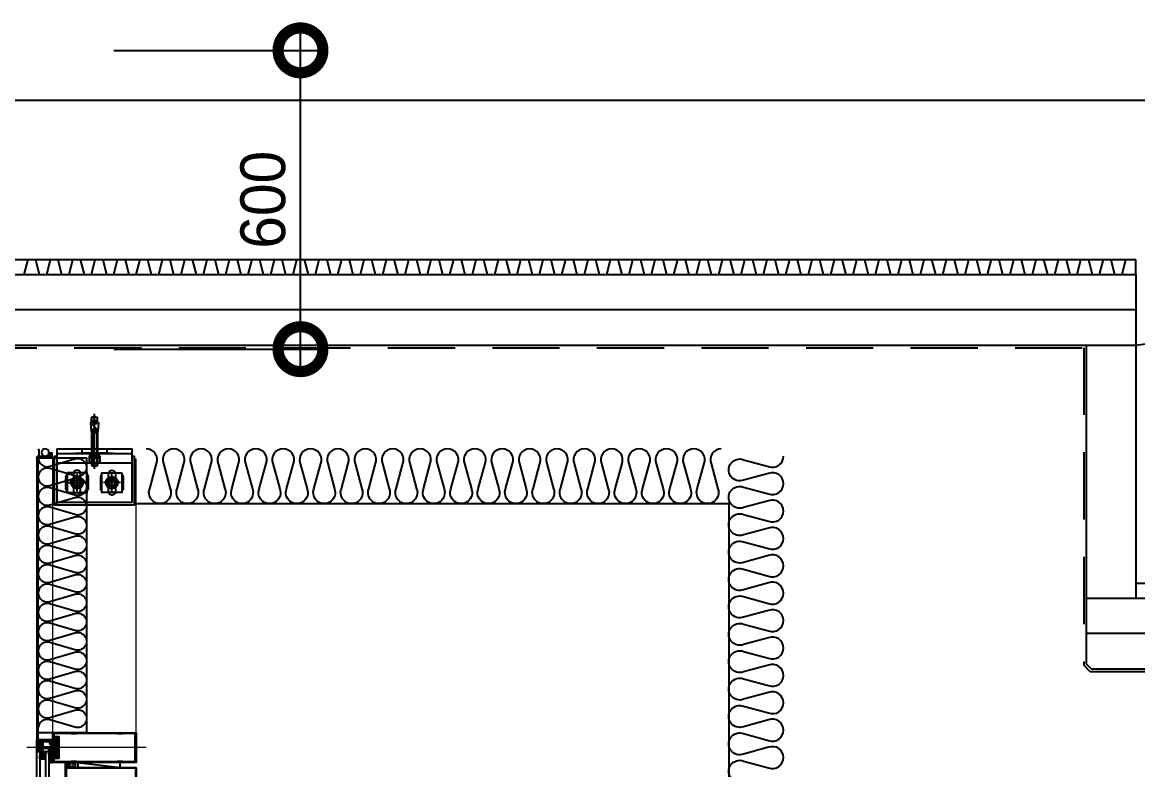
# Model space of a CAD drawing. Header units: millimetres. Extents: x 19868 to 801382, y -4805 to 85279.
# Drawn here: x 42609 to 44850, y 40835 to 42335 of the extents above; entities that cross this region are included whole.
import ezdxf

# ---------------------------------------------------------------- set-up
doc = ezdxf.new("R2010")
doc.units = ezdxf.units.MM
doc.header["$LTSCALE"] = 250
for name, pattern in [('CENTER', [50.8, 31.75, -6.35, 6.35, -6.35]), ('CENTER2', [28.575, 19.05, -3.175, 3.175, -3.175]), ('HID', [2.8, 1.8, -1]), ('HIDDEN', [9.525, 6.35, -3.175]), ('HIDDEN2', [4.7625, 3.175, -1.5875]), ('HIDDENX2', [0.75, 0.5, -0.25])]:
    doc.linetypes.add(name, pattern=pattern)
doc.layers.get('Defpoints').update_dxf_attribs({"color": 151})
for name, color, linetype in [('4-Pipe', 4, 'Continuous'), ('A-ELE-4', 4, 'Continuous'), ('A-ETC-8', 8, 'Continuous'), ('A-FIN', 6, 'Continuous'), ('A-FIN-8', 8, 'Continuous'), ('A-HAT-WIREMESH', 9, 'g_mesh'), ('A-INS', 251, 'Continuous'), ('A-WIN', 4, 'Continuous'), ('A-WP', 1, 'HID'), ('B-AR', 7, 'Continuous'), ('EGI', 6, 'Continuous'), ('EXTRUSION', 7, 'Continuous'), ('fastener', 1, 'Continuous'), ('GLASS', 7, 'Continuous'), ('ISL', 251, 'Continuous'), ('polyamide', 6, 'Continuous'), ('S-TEEL', 4, 'Continuous'), ('SCREW', 1, 'Continuous'), ('SEALANT', 252, 'Continuous'), ('W200', 7, 'Continuous'), ('배수판', 251, 'Continuous')]:
    doc.layers.add(name, color=color, linetype=linetype)
doc.layers.add('A-ELE-9', color=9, linetype='Continuous', lineweight=5)
doc.layers.add('CEN', color=1, linetype='Continuous', lineweight=9)
doc.layers.add('CK', color=221, linetype='Continuous', plot=False)
doc.styles.add('Gdim', font='')
doc.styles.get('Gdim').set_extended_font_data('Dotum')
doc.linetypes.add('g_mesh', pattern='A,10,-0.8,["X",Gdim,S=0.6,R=0,X=-0.15,Y=-0.3],-0.8', length=11.6)
doc.dimstyles.new('Gdim50', dxfattribs={"dimscale": 30, "dimtxt": 3, "dimasz": 6, "dimexe": 1.5, "dimexo": 2, "dimgap": 1, "dimtad": 1, "dimdec": 0, "dimzin": 0, "dimdsep": 46, "dimlunit": 6, "dimtxsty": 'Gdim', "dimblk": 'DOTSMALL', "dimcen": 1.5, "dimdle": 1.5, "dimclrd": 256, "dimclre": 256, "dimclrt": 256, "dimazin": 0, "dimtfac": 1, "dimtdec": 0, "dimtix": 1, "dimtmove": 2, "dimatfit": 3, "dimldrblk": 'DOTSMALL', "dimfxl": 1.5, "dimtolj": 1, "dimtzin": 0, "dimlwd": -1, "dimlwe": -1, "dimarcsym": 1})
pattern_1 = [(90, (81579.6663, 89232.96467), (-0.15875, 0.079375), [0, -0.15875])]

# ---------------------------------------------------------------- blocks, each defined once
blk = doc.blocks.new('_DotSmall')
at = {"color": 0, "linetype": 'ByBlock', "const_width": 0.5}
blk.add_lwpolyline([(-0.0625, 0, 1), (0.0625, 0, 1)], format="xyb", close=True, dxfattribs=at)
blk = doc.blocks.new('*D42')
at = {"layer": 'CK', "transparency": 16777216}
for p, q in [((43168, 41633.9), (43168, 42323.9)), ((42793.1, 42278.9), (43213, 42278.9)), ((42793.1, 41678.9), (43213, 41678.9))]:
    blk.add_line(p, q, dxfattribs=at)
at = {"layer": 'Defpoints', "color": 0, "transparency": 16777216}
for p in [(42733.1, 42278.9), (43168, 42278.9), (42733.1, 41678.9)]:
    blk.add_point(p, dxfattribs=at)
at = {"layer": 'CK', "transparency": 16777216, "xscale": 180, "yscale": 180, "zscale": 180}
for p, rotation in [((43168, 42278.9), 90), ((43168, 41678.9), 270)]:
    blk.add_blockref('_DotSmall', p, dxfattribs=dict(at, rotation=rotation))
at = {"layer": 'CK', "transparency": 16777216, "insert": (43092.9, 41978.9), "char_height": 90, "attachment_point": 5, "rotation": 90, "style": 'Gdim'}
blk.add_mtext('\\A1;600', dxfattribs=at)
blk = doc.blocks.new('A$C632c858f')
at = {"layer": 'A-ETC-8'}
blk.add_arc((-2.8, 0), 24, 341.8248, 18.1752, dxfattribs=at)
blk.add_ellipse((34, 0), major_axis=(7.59, 0), ratio=0.987937, dxfattribs=at)
blk = doc.blocks.new('커튼월 히든바_F')
at = {"layer": 'GLASS', "transparency": 33554687}
h = blk.add_hatch(dxfattribs=at)
h.set_pattern_fill('ANSI37', color=253, scale=10, angle=90, style=0)
h.set_pattern_definition([(315, (-462.3626, 2021.3178), (0.8838835, 0.8838835), []), (45, (-462.3626, 2021.3178), (-0.8838835, 0.8838835), [])])
h.paths.add_polyline_path([(-182, 8.5, 0.198912), (-181.7, 7.8, 0.112366), (-194.3, 7.8, 0.198912), (-194, 8.5), (-194, 15.5), (-193, 15.5), (-193, 16.2, 0.414214), (-192.3, 15.5), (-183.8, 15.5, 0.414035), (-183.1, 16.2), (-183.1, 15.5), (-182, 15.5)])
at = {"layer": 'SEALANT', "transparency": 33554687}
h = blk.add_hatch(dxfattribs=at)
h.set_pattern_fill('ANSI37', color=253, scale=0.5)
h.set_pattern_definition([(225, (58237.0189, -22344.7967), (1.122532015, -1.122532015), []), (315, (58237.0189, -22344.7967), (1.122532015, 1.122532015), [])])
h.paths.add_polyline_path([(-168, 14.5), (-176, 14.5), (-176, 31, 0.032752), (-168, 30)])
at = {"layer": 'SEALANT'}
h = blk.add_hatch(dxfattribs=at)
h.set_pattern_fill('DOTS', color=8, scale=10, angle=248.1986)
h.set_pattern_definition([(248.1986, (-86538.2096, -35092.0081), (0.464238432, -0.5222680618), [0, -0.625])])
edge = h.paths.add_edge_path()
edge.add_ellipse((-191.4, 4.9), major_axis=(0, 3.37), ratio=1, start_angle=0, end_angle=360, ccw=False)
h = blk.add_hatch(dxfattribs=at)
h.set_pattern_fill('DASH', color=253, scale=0.5, angle=90, style=0)
h.set_pattern_definition([(270, (-24016.0779, 66483.7451), (1.5875, -1.5875), [1.5875, -1.5875])])
h.paths.add_polyline_path([(-168, 14.5), (-176, 14.5), (-176, 4.5), (-168, 4.5)])
at = {"layer": 'SEALANT', "transparency": 33554687}
h = blk.add_hatch(dxfattribs=at)
h.set_pattern_fill('DOTS', color=253, scale=0.1, angle=90)
h.set_pattern_definition(pattern_1)
h.paths.add_polyline_path([(-167.9, 2.7), (-166.1, 2.7), (-166.1, 2.9), (-166.1, 3.8), (-166.1, 4.5), (-167.5, 4.5, -0.362029), (-168, 4.9, -0.057613), (-168.3, 2.5), (-168.1, 2.7, -0.198912)])
h = blk.add_hatch(dxfattribs=at)
h.set_pattern_fill('DOTS', color=253, scale=0.1, angle=270)
h.set_pattern_definition(pattern_1)
h.paths.add_polyline_path([(-167.9, -2.7), (-166.1, -2.7), (-166.1, -3), (-166.1, -3.8), (-166.1, -4.5), (-167.5, -4.5, 0.362029), (-168, -4.9, 0.057613), (-168.3, -2.5), (-168.1, -2.7, 0.198912)])
at = {"layer": 'B-AR'}
for points in [[(-165.3, 19, -0.414214), (-164.3, 20), (-158, 20, -0.414214), (-157.5, 19.5), (-157.5, -19.5, -0.414214), (-158, -20), (-164.3, -20, -0.414214), (-165.3, -19), (-165.3, -4.7, 0.414214), (-165.5, -4.5), (-167.5, -4.5, 0.414214), (-168, -5), (-168, -30), (0, -30), (0, 30), (-168, 30), (-168, 5, 0.414214), (-167.5, 4.5), (-165.5, 4.5, 0.414214), (-165.3, 4.7)], [(-130.6, -28), (-165.2, -28, -0.414214), (-165.7, -27.5), (-165.7, -22.7, -0.414214), (-165.2, -22.2), (-155.8, -22.2, 0.414214), (-155.3, -21.7), (-155.3, 21.7, 0.414214), (-155.8, 22.2), (-165.2, 22.2, -0.414214), (-165.7, 22.7), (-165.7, 27.5, -0.414214), (-165.2, 28), (-130.6, 28), (-130.1, 27.5), (-120.9, 27.5), (-120.4, 28), (-37.6, 28), (-37.1, 27.5), (-27.9, 27.5), (-27.4, 28), (-3, 28, -0.414214), (-2.5, 27.5), (-2.5, -27.5, -0.414214), (-3, -28), (-27.4, -28), (-27.9, -27.5), (-37.1, -27.5), (-37.6, -28), (-120.4, -28), (-120.9, -27.5), (-130.1, -27.5)], [(-163.6, -2.7, -0.414214), (-162.6, -3.7), (-162.6, -4.6, 0.298217), (-162.9, -5.1, 0.298217), (-162.6, -5.5), (-162.6, -16.3, 0.298217), (-162.9, -16.8, 0.414214), (-162.4, -17.3), (-160.4, -17.3, 0.414214), (-159.9, -16.8, 0.236068), (-160.1, -16.4), (-160.1, -0.4, 0.236068), (-159.9, 0, 0.236068), (-160.1, 0.4), (-160.1, 16.4, 0.236068), (-159.9, 16.8, 0.414214), (-160.4, 17.3), (-162.4, 17.3, 0.414214), (-162.9, 16.8, 0.298217), (-162.6, 16.3), (-162.6, 5.5, 0.298217), (-162.9, 5.1, 0.298217), (-162.6, 4.6), (-162.6, 3.7, -0.414214), (-163.6, 2.7), (-167.9, 2.7, 0.198912), (-168.1, 2.7), (-169, 1.8, -0.198911), (-169.7, 1.5), (-195.8, 1.5, 0.414214), (-197.3, 0, 0.414214), (-195.8, -1.5), (-169.7, -1.5, -0.198912), (-169, -1.8), (-168.3, -2.5, 0.198912), (-167.6, -2.7)]]:
    blk.add_lwpolyline(points, format="xyb", close=True, dxfattribs=at)
at = {"layer": 'CEN', "ltscale": 0.005}
blk.add_line((20, 0), (-220, 0), dxfattribs=at)
at = {"layer": 'GLASS', "color": 1, "linetype": 'Continuous'}
for p, q in [((-193.3, 15.5, 0), (-193.3, 22.5, 0)), ((-182.8, 15.5, 0), (-182.8, 22.5, 0))]:
    blk.add_line(p, q, dxfattribs=at)
at = {"layer": 'GLASS', "color": 1, "linetype": 'Continuous', "elevation": 0}
for points in [[(-193, 15.5), (-193, 22.5), (-194, 22.5), (-194, 15.5)], [(-183.1, 15.5), (-183.1, 22.5), (-182, 22.5), (-182, 15.5)]]:
    blk.add_lwpolyline(points, close=True, dxfattribs=at)
for points in [[(-183.1, 16.2, -0.414214), (-183.8, 15.5), (-192.3, 15.5, -0.414214), (-193, 16.2), (-193, 22, -0.414214), (-192.5, 22.5), (-188.5, 22.5), (-188, 22), (-187.5, 22.5), (-183.6, 22.5, -0.414214), (-183.1, 22), (-183.1, 16.2)], [(-183.6, 16.2), (-183.6, 21.8, 0.414214), (-183.8, 22), (-192.3, 22, 0.414214), (-192.5, 21.8), (-192.5, 16.2, 0.414214), (-192.3, 16), (-183.8, 16, 0.414214), (-183.6, 16.2)]]:
    blk.add_lwpolyline(points, format="xyb", dxfattribs=at)
blk.add_lwpolyline([(-182, 8.5, 0.198912), (-181.7, 7.8, 0.112366), (-194.3, 7.8, 0.198912), (-194, 8.5), (-194, 15.5), (-193, 15.5), (-193, 16.2, 0.414214), (-192.3, 15.5), (-183.8, 15.5, 0.414035), (-183.1, 16.2), (-183.1, 15.5), (-182, 15.5)], format="xyb", close=True, dxfattribs=at)
at = {"layer": 'GLASS', "color": 8, "linetype": 'Continuous'}
for centre in [(-191.6, 21.2, 0), (-191.6, 19.7, 0), (-191.6, 18.2, 0), (-191.6, 16.7, 0), (-190.3, 21.2, 0), (-190.3, 19.7, 0), (-190.3, 18.2, 0), (-190.3, 16.7, 0), (-188.8, 21.2, 0), (-188.8, 19.7, 0), (-188.8, 18.2, 0), (-188.8, 16.7, 0), (-187.3, 21.2, 0), (-187.3, 19.7, 0), (-187.3, 18.2, 0), (-187.3, 16.7, 0), (-185.8, 21.2, 0), (-185.8, 19.7, 0), (-185.8, 18.2, 0), (-185.8, 16.7, 0), (-184.3, 21.2, 0), (-184.3, 19.7, 0), (-184.3, 18.2, 0), (-184.3, 16.7, 0)]:
    blk.add_circle(centre, 0.65, dxfattribs=at)
at = {"layer": 'polyamide', "color": 5}
blk.add_lwpolyline([(-159.7, -17.9), (-159.7, 0), (-159.7, -17.9), (-163.1, -17.9), (-163.1, -3.5), (-163.6, -3), (-166.1, -3), (-166.1, -3.8), (-165.6, -4.3), (-165.1, -4.3), (-165.1, -6.4), (-164.8, -6.7), (-164.8, -17), (-165.1, -17), (-165.1, -19), (-164.6, -19.5), (-158.2, -19.5), (-157.7, -19), (-157.7, -17), (-158, -17), (-158, -6.5), (-157.7, -6.5), (-157.7, -2), (-158, -2), (-158, 2), (-157.7, 2), (-157.7, 6.5), (-158, 6.5), (-158, 17), (-157.7, 17), (-157.7, 19), (-158.2, 19.5), (-164.6, 19.5), (-165.1, 19), (-165.1, 17), (-164.8, 17), (-164.8, 6.7), (-165.1, 6.4), (-165.1, 4.3), (-165.6, 4.3), (-166.1, 3.8), (-166.1, 2.9), (-163.6, 2.9), (-163.1, 3.4), (-163.1, 17.8), (-159.7, 17.8), (-159.7, 0)], dxfattribs=at)
at = {"layer": 'SEALANT', "color": 4}
blk.add_lwpolyline([(-168, 30, -0.032752), (-176, 31)], format="xyb", dxfattribs=at)
blk.add_lwpolyline([(-168, 14.5), (-176, 14.5), (-176, 4.5), (-168, 4.5)], close=True, dxfattribs=at)
at = {"layer": 'SEALANT', "color": 8}
for centre, start, end in [((-179.4, 5.1), 346.7784, 359.2245), ((-179.4, -5.1), 0.7755, 13.2216)]:
    blk.add_arc(centre, 11.4, start, end, dxfattribs=at)
at = {"layer": 'SEALANT', "color": 4, "extrusion": (0, 0, -1)}
blk.add_ellipse((-191.4, 4.9, 0), major_axis=(0, 3.37), ratio=1, dxfattribs=at)
blk = doc.blocks.new('PH-4-16')
at = {"layer": 'SCREW'}
for p, q in [((-1.5, 0), (-1.5, -1)), ((1.5, 0), (1.5, -1.6)), ((0.1, -0.9), (-2, -1.2)), ((-2, -1.2), (-1.5, -1)), ((0.1, -1), (-2, -1.3)), ((-2, -1.3), (-1.5, -1.5)), ((2, -1.8), (-2, -2.4)), ((-2, -2.4), (-1.5, -2.2)), ((-2, -2.5), (-1.5, -2.7)), ((2, -3), (-2, -3.7)), ((-2, -3.6), (-1.5, -3.5)), ((-2, -3.8), (-1.5, -4)), ((2, -4.3), (-2, -4.9)), ((-2, -4.9), (-1.5, -4.7)), ((-2, -5), (-1.5, -5.2)), ((2, -5.5), (-2, -6.2)), ((-2, -6.1), (-1.5, -5.9)), ((-2, -6.2), (-1.5, -6.4)), ((2, -6.7), (-2, -7.4)), ((-2, -7.4), (-1.5, -7.2)), ((-2, -7.5), (-1.5, -7.7)), ((2, -8), (-2, -8.6)), ((-2, -8.6), (-1.5, -8.4)), ((-2, -8.7), (-1.5, -8.9)), ((2, -9.2), (-2, -9.9)), ((-2, -9.9), (-1.5, -9.7)), ((-2, -10), (-1.5, -10.2)), ((2, -10.5), (-2, -11.1)), ((-2, -11.1), (-1.5, -10.9)), ((-2, -11.2), (-1.5, -11.4)), ((2, -1.9), (-2, -2.5)), ((2, -3.1), (-2, -3.8)), ((2, -4.4), (-2, -5)), ((2, -5.6), (-2, -6.3)), ((2, -6.9), (-2, -7.5)), ((2, -8.1), (-2, -8.7)), ((2, -9.3), (-2, -10)), ((2, -10.6), (-2, -11.2)), ((0.1, -0.9), (-1.5, -1)), ((0.1, -1), (-1.5, -1.5)), ((-1.5, -1.5), (-1.5, -2.2)), ((1.5, -1.6), (-1.5, -2.2)), ((1.5, -2.1), (-1.5, -2.7)), ((-1.5, -2.7), (-1.5, -3.5)), ((1.5, -2.8), (-1.5, -3.5)), ((1.5, -3.3), (-1.5, -4)), ((1.5, -4.1), (-1.5, -4.7)), ((1.5, -4.6), (-1.5, -5.2)), ((-1.5, -5.2), (-1.5, -5.9)), ((1.5, -5.3), (-1.5, -5.9)), ((1.5, -5.8), (-1.5, -6.4)), ((-1.5, -6.4), (-1.5, -7.2)), ((1.5, -6.5), (-1.5, -7.2)), ((1.5, -7.1), (-1.5, -7.7)), ((-1.5, -7.7), (-1.5, -8.4)), ((1.5, -7.8), (-1.5, -8.4)), ((1.5, -8.3), (-1.5, -8.9)), ((-1.5, -8.9), (-1.5, -9.7)), ((1.5, -9), (-1.5, -9.7)), ((1.5, -9.5), (-1.5, -10.2)), ((-1.5, -10.2), (-1.5, -10.9)), ((1.5, -10.3), (-1.5, -10.9)), ((1.5, -10.8), (-1.5, -11.4)), ((-1.5, -11.4), (-1.5, -14.5)), ((-1.5, -14.5), (-1.1, -14.5)), ((0, -16), (-1.5, -14.5)), ((-1.1, -12.6), (-1.1, -14.5)), ((-1.1, -14.5), (0, -16)), ((0, -16), (1.5, -14.5)), ((1.5, -14.5), (0.4, -12.2)), ((1.5, -1.6), (2, -1.8)), ((2, -1.9), (1.5, -2.1)), ((1.5, -2.1), (1.5, -2.8)), ((2, -3), (1.5, -2.8)), ((2, -3.1), (1.5, -3.3)), ((1.5, -3.3), (1.5, -4.1)), ((2, -4.3), (1.5, -4.1)), ((2, -4.4), (1.5, -4.6)), ((1.5, -4.6), (1.5, -5.3)), ((2, -5.5), (1.5, -5.3)), ((2, -5.6), (1.5, -5.8)), ((1.5, -5.8), (1.5, -6.5)), ((2, -6.7), (1.5, -6.5)), ((2, -6.9), (1.5, -7.1)), ((1.5, -7.1), (1.5, -7.8)), ((2, -8), (1.5, -7.8)), ((2, -8.1), (1.5, -8.3)), ((1.5, -8.3), (1.5, -9)), ((2, -9.2), (1.5, -9)), ((2, -9.3), (1.5, -9.5)), ((1.5, -9.5), (1.5, -10.3)), ((2, -10.5), (1.5, -10.3)), ((2, -10.6), (1.5, -10.8)), ((1.5, -10.8), (1.5, -14.5))]:
    blk.add_line(p, q, dxfattribs=at)
at = {"layer": 'SCREW', "color": 1, "linetype": 'CENTER'}
blk.add_line((0, 4), (0, -17.7), dxfattribs=at)
at = {"layer": 'SCREW', "linetype": 'HIDDEN2'}
blk.add_line((-1.5, -4), (-1.5, -4.7), dxfattribs=at)
at = {"layer": 'SCREW'}
blk.add_lwpolyline([(3.5, 1), (3.5, 0), (-3.5, 0), (-3.5, 1, -0.336479), (-2.5, 2.2, -0.138717), (2.5, 2.2, -0.336479)], format="xyb", close=True, dxfattribs=at)
blk.add_lwpolyline([(-2.5, 2.2), (-2.3, 2), (-2.1, 1.9), (-1.8, 1.9), (-1.5, 2), (-1.3, 2), (-1, 2.1), (-0.8, 2.1), (-0.7, 2.1), (-0.6, 2.1), (-0.5, 2), (-0.5, 1.8), (-0.5, 1.6), (-0.5, 1.4), (-0.5, 1.2), (-0.5, 1), (-0.5, 0.8), (-0.4, 0.7), (-0.3, 0.6), (-0.1, 0.6), (0, 0.5), (0.1, 0.6), (0.3, 0.6), (0.4, 0.7), (0.5, 0.8), (0.5, 1), (0.5, 1.2), (0.5, 1.4), (0.5, 1.6), (0.5, 1.8), (0.5, 2), (0.6, 2.1), (0.7, 2.1), (0.8, 2.1), (1, 2.1), (1.3, 2), (1.5, 2), (1.8, 1.9), (2.1, 1.9), (2.3, 2), (2.5, 2.2)], dxfattribs=at)
for centre, radius, start, end in [((-1.9, -1.2), 0.0931, 139.8661, 209.9246), ((-1.9, -2.5), 0.0931, 139.8661, 209.9246), ((-1.9, -3.7), 0.0931, 139.8661, 209.9246), ((-1.9, -4.9), 0.0931, 139.8661, 209.9246), ((-1.9, -6.2), 0.0931, 139.8661, 209.9246), ((-1.9, -7.4), 0.0931, 139.8661, 209.9246), ((-1.9, -8.7), 0.0931, 139.8661, 209.9246), ((-1.9, -9.9), 0.0931, 139.8661, 209.9246), ((-1.9, -11.2), 0.0931, 139.8661, 209.9246), ((-0.3, -12.6), 0.815, 27.365, 180), ((0, -0.9), 0.0605, 310.7271, 69.3149), ((1.9, -1.8), 0.0931, 319.8661, 29.9246), ((1.9, -3.1), 0.0931, 319.8661, 29.9246), ((1.9, -4.3), 0.0931, 319.8661, 29.9246), ((1.9, -5.6), 0.0931, 319.8661, 29.9246), ((1.9, -6.8), 0.0931, 319.8661, 29.9246), ((1.9, -8), 0.0931, 319.8661, 29.9246), ((1.9, -9.3), 0.0931, 319.8661, 29.9246), ((1.9, -10.5), 0.0931, 319.8661, 29.9246)]:
    blk.add_arc(centre, radius, start, end, dxfattribs=at)
blk = doc.blocks.new('m12 set anchor')
at = {"layer": 'A-ETC-8', "color": 1}
for p, q in [((0, 26), (0, -84)), ((-11, 5.5), (-11, 12.5)), ((-10.8, 3), (-0.5, 4)), ((-10.8, 0), (-10.8, 3)), ((-10.8, 0), (-0.5, 1)), ((-10.8, 0), (0.5, 0)), ((0, 14), (-9.5, 14)), ((0, 4), (-9.5, 4)), ((-4.8, 21), (-6, 19.8)), ((-6, 19.8), (6, 19.8)), ((-6, -49), (-6, 19.8)), ((-5.5, 5.5), (-5.5, 12.5)), ((-4.8, 21), (4.8, 21)), ((-4.8, -49), (-4.8, 21)), ((-0.5, 1), (-0.5, 4)), ((10.7, 3), (-0.5, 3)), ((0, 14), (9.5, 14)), ((0, 4), (9.5, 4)), ((0.5, 2), (10.7, 3)), ((0.5, -1), (0.5, 2)), ((0.5, -1), (10.7, 0)), ((6, 19.8), (4.8, 21)), ((4.8, -49), (4.8, 21)), ((5.5, 5.5), (5.5, 12.5)), ((6, -49), (6, 19.8)), ((10.7, 0), (10.7, 3)), ((11, 5.5), (11, 12.5)), ((-8.2, -67), (-7, -49)), ((-3.6, -67), (-8.2, -67)), ((-7, -49), (0, -49)), ((6, -46.6), (-6, -46.6)), ((-6, -67), (-6, -76.6)), ((2.6, -60.8), (-3.6, -54.7)), ((2.9, -60.5), (-3.2, -54.4)), ((-2.4, -64.1), (1.2, -64.1)), ((-2.4, -64.6), (1.2, -64.6)), ((-2.4, -67), (0, -67)), ((0, -49), (3.9, -49)), ((0, -67), (8.2, -67)), ((7, -49), (4.4, -49)), ((6, -67), (6, -76.6)), ((8.2, -67), (7, -49)), ((6, -69.4), (-6, -69.4)), ((6, -70.6), (-6, -70.6)), ((0, -79), (-6, -76.6)), ((-6, -76.6), (0, -76.6)), ((6, -76.6), (0, -76.6)), ((0, -79), (6, -76.6))]:
    blk.add_line(p, q, dxfattribs=at)
for centre, radius, start, end in [((-9.5, 12.5), 1.47, 90, 180), ((-9.5, 5.5), 1.47, 180, 270), ((-7, 12.5), 1.47, 0, 90), ((-7, 5.5), 1.47, 270, 0), ((-4, 12.5), 1.47, 90, 180), ((-4, 5.5), 1.47, 180, 270), ((4, 12.5), 1.47, 0, 90), ((4, 5.5), 1.47, 270, 0), ((7, 12.5), 1.47, 90, 180), ((7, 5.5), 1.47, 180, 270), ((9.5, 12.5), 1.47, 0, 90), ((9.5, 5.5), 1.47, 270, 0), ((-2.4, -53.5), 1.68, 45, 225), ((-2.4, -65.8), 1.68, 90, 225.5847), ((-2.4, -53.5), 1.2, 45, 225), ((-2.4, -65.8), 1.2, 90, 270), ((1, -50.1), 3.6, 225, 18.0378), ((1, -50.1), 3.12, 225, 20.9333), ((1.2, -62.2), 2.4, 270, 45), ((1.2, -62.2), 1.92, 270, 45)]:
    blk.add_arc(centre, radius, start, end, dxfattribs=at)

msp = doc.modelspace()

# ---------------------------------------------------------------- hatches: boundary and pattern name
at = {"layer": 'SEALANT', "transparency": 33554687}
h = msp.add_hatch(dxfattribs=at)
h.set_pattern_fill('DOTS', color=253, scale=0.5)
h.set_pattern_definition([(360, (-30465.92516, 288618.1155), (0.396875, 0.79375), [0, -0.79375])])
edge = h.paths.add_edge_path()
edge.add_line((42646.8, 40891.2), (42646, 40891.1))
edge.add_line((42646, 40891.1), (42645.2, 40890.8))
edge.add_line((42645.2, 40890.8), (42644.5, 40890.4))
edge.add_line((42644.5, 40890.4), (42643.8, 40889.8))
edge.add_line((42643.8, 40889.8), (42643.3, 40889))
edge.add_line((42643.3, 40889), (42642.9, 40888.2))
edge.add_line((42642.9, 40888.2), (42642.6, 40887.3))
edge.add_line((42642.6, 40887.3), (42642.4, 40886.3))
edge.add_line((42642.4, 40886.3), (42642.4, 40885.3))
edge.add_line((42642.4, 40885.3), (42642.6, 40884.3))
edge.add_line((42642.6, 40884.3), (42642.9, 40883.4))
edge.add_line((42642.9, 40883.4), (42643.3, 40882.6))
edge.add_line((42643.3, 40882.6), (42643.8, 40881.8))
edge.add_line((42643.8, 40881.8), (42644.4, 40881.3))
edge.add_line((42644.4, 40881.3), (42644.2, 40880.4))
edge.add_line((42644.2, 40880.4), (42642.4, 40880.4))
edge.add_arc((42642.4, 40878.9), 1.5, 90, 269.9998)
edge.add_line((42642.4, 40877.4), (42644.2, 40877.4))
edge.add_line((42644.2, 40877.4), (42644.2, 40871.2))
edge.add_arc((42651.9, 40908.5), 38.1, 256.7521, 258.294, ccw=False)
edge.add_line((42643.2, 40871.4), (42639.2, 40871.4))
edge.add_arc((42639.2, 40870.4), 1, 90, 169.4027)
edge.add_arc((42474.4, 40882.3), 164.2, 355.9273, 364.0054)
edge.add_arc((42641.2, 40894.2), 3, 188.1943, 270)
edge.add_line((42641.2, 40891.2), (42646.8, 40891.2))
at = {"layer": 'SEALANT'}
h = msp.add_hatch(dxfattribs=at)
h.set_pattern_fill('DOTS', color=8, scale=10, angle=248.1986)
h.set_pattern_definition([(248.1986, (-43700, 5784.4112), (0.464238432, -0.5222680618), [0, -0.625])])
edge = h.paths.add_edge_path()
edge.add_ellipse((42646.8, 40885.8), major_axis=(0, 5.37), ratio=0.819603, start_angle=0, end_angle=360, ccw=False)
at = {"layer": 'SEALANT', "transparency": 33554687}
h = msp.add_hatch(dxfattribs=at)
h.set_pattern_fill('DOTS', color=8, scale=0.5, angle=270, style=0)
h.set_pattern_definition([(270, (-13079876.3034, -115946.6849), (0.79375, -0.396875), [0, -0.79375])])
edge = h.paths.add_edge_path()
edge.add_ellipse((42709.5, 40843.9), major_axis=(6.47, 0), ratio=0.77258, start_angle=0, end_angle=360)

# ---------------------------------------------------------------- linework, layer by layer
at = {"color": 6}
msp.add_lwpolyline([(42829.2, 41463.9), (42834.2, 41463.9), (42834.2, 41365.9), (42674.2, 41365.9), (42674.2, 41463.9), (42679.2, 41463.9)], dxfattribs=at)
at = {"layer": '4-Pipe', "color": 1}
for centre, start, end in [((42699.2, 41422.9), 90, 270), ((42699.2, 41419.9), 150, 270), ((42699.2, 41416.9), 150, 270), ((42699.2, 41413.9), 150, 270), ((42699.2, 41410.9), 150, 270), ((42699.2, 41407.9), 150, 270), ((42699.2, 41404.9), 150, 270), ((42739.2, 41422.9), 270, 90), ((42739.2, 41419.9), 270, 30), ((42739.2, 41416.9), 270, 30), ((42739.2, 41413.9), 270, 30), ((42739.2, 41410.9), 270, 30), ((42739.2, 41407.9), 270, 30), ((42739.2, 41404.9), 270, 30), ((42769.2, 41422.9), 90, 270), ((42769.2, 41419.9), 150, 270), ((42769.2, 41416.9), 150, 270), ((42769.2, 41413.9), 150, 270), ((42769.2, 41410.9), 150, 270), ((42769.2, 41407.9), 150, 270), ((42769.2, 41404.9), 150, 270), ((42809.2, 41422.9), 270, 90), ((42809.2, 41419.9), 270, 30), ((42809.2, 41416.9), 270, 30), ((42809.2, 41413.9), 270, 30), ((42809.2, 41410.9), 270, 30), ((42809.2, 41407.9), 270, 30), ((42809.2, 41404.9), 270, 30), ((42699.2, 41401.9), 150, 270), ((42699.2, 41398.9), 150, 270), ((42739.2, 41401.9), 270, 30), ((42739.2, 41398.9), 270, 30), ((42769.2, 41401.9), 150, 270), ((42769.2, 41398.9), 150, 270), ((42809.2, 41401.9), 270, 30), ((42809.2, 41398.9), 270, 30)]:
    msp.add_arc(centre, 3, start, end, dxfattribs=at)
at = {"layer": 'A-ELE-4'}
msp.add_line((40248.2, 42178.9), (52338.2, 42178.9), dxfattribs=at)
at = {"layer": 'A-ELE-9'}
for p, q in [((42670.2, 40908.9), (42670.2, 41458.9)), ((42670.2, 41458.9), (42674.2, 41458.9)), ((42834.2, 41458.9), (42838.2, 41458.9)), ((42838.2, 40908.9), (42838.2, 41458.9))]:
    msp.add_line(p, q, dxfattribs=at)
at = {"layer": 'A-FIN'}
for p, q in [((39346.2, 41828.9), (44846.2, 41828.9, 0)), ((44846.2, 41828.9, 0), (44846.2, 41178.9, 0)), ((44746.2, 41686.9, 0), (44846.2, 41686.9, 0)), ((42638.2, 41460.9, 0), (42638.2, 40894.2, 0)), ((42641.2, 40894.2, 0), (42641.2, 41460.9, 0)), ((44746.2, 41178.9), (52430.2, 41178.9, 0)), ((42667.2, 40894.2), (42641.2, 40894.2)), ((42641.2, 40891.2), (42667.2, 40891.2)), ((42667.2, 40891.2), (42667.2, 40884.2)), ((42670.2, 40884.2), (42670.2, 40891.2)), ((42667.2, 40884.2), (42670.2, 40884.2))]:
    msp.add_line(p, q, dxfattribs=at)
msp.add_lwpolyline([(42638.2, 41460.9, -0.414214), (42641.2, 41463.9), (42665.2, 41463.9), (42665.2, 41470.9), (42668.2, 41470.9), (42668.2, 41463.9, -0.414214), (42665.2, 41460.9), (42641.2, 41460.9)], format="xyb", dxfattribs=at)
for centre, start, end in [((42641.2, 40894.2), 180, 270), ((42667.2, 40891.2), 0, 90)]:
    msp.add_arc(centre, 3, start, end, dxfattribs=at)
at = {"layer": 'A-FIN-8'}
for p, q in [((39356.4, 41686.9, 0), (44746.2, 41686.9, 0)), ((44746.2, 41686.9, 0), (44746.2, 41047.1)), ((44756.4, 41036.9), (44746.2, 41047.1)), ((44756.4, 41036.9, 0), (52420, 41036.9, 0))]:
    msp.add_line(p, q, dxfattribs=at)
at = {"layer": 'A-HAT-WIREMESH', "ltscale": 0.6}
for p, q in [((44846.2, 41757.9, 0), (39346.2, 41757.9)), ((52430.2, 41107.9, 0), (44746.2, 41107.9))]:
    msp.add_line(p, q, dxfattribs=at)
at = {"layer": 'A-INS', "linetype": 'HIDDENX2', "ltscale": 0.2}
msp.add_lwpolyline([(44846.2, 41686.9), (45087.3, 41717.4)], dxfattribs=at)
at = {"layer": 'A-WIN', "elevation": 0}
for points in [[(42644.2, 38837.4, -0.414214), (42643.2, 38836.4), (42639.2, 38836.4, -0.414214), (42638.2, 38837.4), (42638.2, 40870.4, -0.414214), (42639.2, 40871.4), (42643.2, 40871.4, -0.414214), (42644.2, 40870.4)], [(42662.2, 38837.4, -0.414214), (42661.2, 38836.4), (42657.2, 38836.4, -0.414214), (42656.2, 38837.4), (42656.2, 40870.4, -0.414214), (42657.2, 40871.4), (42661.2, 40871.4, -0.414214), (42662.2, 40870.4)]]:
    msp.add_lwpolyline(points, format="xyb", close=True, dxfattribs=at)
at = {"layer": 'A-WP', "ltscale": 0.3}
for p, q in [((39353.4, 41681.9, 0), (44741.2, 41681.9, 0)), ((44741.2, 41681.9), (44741.2, 41044.1)), ((44753.4, 41031.9), (44741.2, 41044.1)), ((44753.4, 41031.9, 0), (52423.1, 41031.9, 0))]:
    msp.add_line(p, q, dxfattribs=at)
at = {"layer": 'EGI', "color": 8}
msp.add_line((42720.8, 40848.9), (42805.8, 40838.9), dxfattribs=at)
at = {"layer": 'EGI', "elevation": 0}
msp.add_lwpolyline([(42695.8, 40837.7, -0.414214), (42697, 40838.9), (42837, 40838.9, -0.414214), (42838.2, 40837.7), (42838.2, 40808.9), (42837, 40808.9), (42837, 40837.7), (42697, 40837.7), (42697, 38870.1), (42837, 38870.1), (42837, 38898.9), (42838.2, 38898.9), (42838.2, 38870.1, -0.414214), (42837, 38868.9), (42697, 38868.9, -0.414214), (42695.8, 38870.1), (42695.8, 40837.7)], format="xyb", dxfattribs=at)
at = {"layer": 'fastener', "linetype": 'CENTER2'}
for p, q in [((42719.2, 41393.7), (42719.2, 41428.2)), ((42789.2, 41393.7), (42789.2, 41428.2)), ((42702, 41410.9), (42736.5, 41410.9)), ((42806.5, 41410.9), (42772, 41410.9))]:
    msp.add_line(p, q, dxfattribs=at)
at = {"layer": 'fastener'}
for points in [[(42719.2, 41400.5), (42728.2, 41405.7), (42728.2, 41416.1), (42719.2, 41421.3), (42710.2, 41416.1), (42710.2, 41405.7)], [(42789.2, 41400.5), (42780.2, 41405.7), (42780.2, 41416.1), (42789.2, 41421.3), (42798.2, 41416.1), (42798.2, 41405.7)]]:
    msp.add_lwpolyline(points, close=True, dxfattribs=at)
for centre, radius in [((42719.2, 41410.9), 12.2), ((42719.2, 41410.9), 9), ((42789.2, 41410.9), 12.2), ((42789.2, 41410.9), 9)]:
    msp.add_circle(centre, radius, dxfattribs=at)
at = {"layer": 'fastener', "linetype": 'HIDDEN'}
for centre in [(42719.2, 41410.9), (42789.2, 41410.9)]:
    msp.add_circle(centre, 6, dxfattribs=at)
at = {"layer": 'ISL'}
for points in [[(44013.2, 41478.9, 0.524856), (43992.6, 41449.1), (44006.3, 41398.7, -1.449198), (43965.1, 41398.7), (43978.8, 41449.1, 0.524856), (43958.2, 41478.9, 0.524856), (43937.6, 41449.1), (43951.3, 41398.7, -1.449198), (43910.1, 41398.7), (43923.8, 41449.1, 0.524856), (43903.2, 41478.9, 0.524856), (43882.6, 41449.1), (43896.3, 41398.7, -1.449198), (43855.1, 41398.7), (43868.8, 41449.1, 0.524856), (43848.2, 41478.9, 0.524856), (43827.6, 41449.1), (43841.3, 41398.7, -1.449198), (43800.1, 41398.7), (43813.8, 41449.1, 0.524856), (43793.2, 41478.9, 0.524856), (43772.6, 41449.1), (43786.3, 41398.7, -1.449198), (43745.1, 41398.7), (43758.8, 41449.1, 0.524856), (43738.2, 41478.9, 0.524856), (43717.6, 41449.1), (43731.3, 41398.7, -1.449198), (43690.1, 41398.7), (43703.8, 41449.1, 0.524856), (43683.2, 41478.9, 0.524856), (43662.6, 41449.1), (43676.3, 41398.7, -1.449198), (43635.1, 41398.7), (43648.8, 41449.1, 0.524856), (43628.2, 41478.9, 0.524856), (43607.6, 41449.1), (43621.3, 41398.7, -1.449198), (43580.1, 41398.7), (43593.8, 41449.1, 0.524856), (43573.2, 41478.9, 0.524856), (43552.6, 41449.1), (43566.3, 41398.7, -1.449198), (43525.1, 41398.7), (43538.8, 41449.1, 0.524856), (43518.2, 41478.9, 0.524856), (43497.6, 41449.1), (43511.3, 41398.7, -1.449198), (43470.1, 41398.7), (43483.8, 41449.1, 0.524856), (43463.2, 41478.9, 0.524856), (43442.6, 41449.1), (43456.3, 41398.7, -1.449198), (43415.1, 41398.7), (43428.8, 41449.1, 0.524856), (43408.2, 41478.9, 0.524856), (43387.6, 41449.1), (43401.3, 41398.7, -1.449198), (43360.1, 41398.7), (43373.8, 41449.1, 0.524856), (43353.2, 41478.9, 0.524856), (43332.6, 41449.1), (43346.3, 41398.7, -1.449198), (43305.1, 41398.7), (43318.8, 41449.1, 0.524856), (43298.2, 41478.9, 0.524856), (43277.6, 41449.1), (43291.3, 41398.7, -1.449198), (43250.1, 41398.7), (43263.8, 41449.1, 0.524856), (43243.2, 41478.9, 0.524856), (43222.6, 41449.1), (43236.3, 41398.7, -1.449198), (43195.1, 41398.7), (43208.8, 41449.1, 0.524856), (43188.2, 41478.9, 0.524856), (43167.6, 41449.1), (43181.3, 41398.7, -1.449198), (43140.1, 41398.7), (43153.8, 41449.1, 0.524856), (43133.2, 41478.9, 0.524856), (43112.6, 41449.1), (43126.3, 41398.7, -1.449198), (43085.1, 41398.7), (43098.8, 41449.1, 0.524856), (43078.2, 41478.9, 0.524856), (43057.6, 41449.1), (43071.3, 41398.7, -1.449198), (43030.1, 41398.7), (43043.8, 41449.1, 0.524856), (43023.2, 41478.9, 0.524856), (43002.6, 41449.1), (43016.3, 41398.7, -1.449198), (42975.1, 41398.7), (42988.8, 41449.1, 0.524856), (42968.2, 41478.9, 0.524856), (42947.6, 41449.1), (42961.3, 41398.7, -1.449198), (42920.1, 41398.7), (42933.8, 41449.1, 0.524856), (42913.2, 41478.9, 0.524856), (42892.6, 41449.1), (42906.3, 41398.7, -1.449198), (42865.1, 41398.7), (42878.8, 41449.1, 0.524856), (42858.2, 41478.9)], [(42641.2, 41460.9, 0.509267), (42664.7, 41443.8), (42714.7, 41458.6, -1.372593), (42714.7, 41424.4), (42664.7, 41439.2, 0.509267), (42641.2, 41422.1, 0.509267), (42664.7, 41405), (42714.7, 41419.8, -1.372593), (42714.7, 41385.6), (42664.7, 41400.4, 0.509267), (42641.2, 41383.3, 0.509267), (42664.7, 41366.2), (42714.7, 41381, -1.372593), (42714.7, 41346.8), (42664.7, 41361.6, 0.509267), (42641.2, 41344.5, 0.509267), (42664.7, 41327.4), (42714.7, 41342.2, -1.372593), (42714.7, 41308), (42664.7, 41322.8, 0.509267), (42641.2, 41305.7, 0.509267), (42664.7, 41288.6), (42714.7, 41303.4, -1.372593), (42714.7, 41269.2), (42664.7, 41284, 0.509267), (42641.2, 41266.9, 0.509267), (42664.7, 41249.8), (42714.7, 41264.6, -1.372593), (42714.7, 41230.4), (42664.7, 41245.2, 0.509267), (42641.2, 41228.1, 0.509267), (42664.7, 41211), (42714.7, 41225.8, -1.372593), (42714.7, 41191.6), (42664.7, 41206.4, 0.509267), (42641.2, 41189.3, 0.509267), (42664.7, 41172.2), (42714.7, 41187, -1.372593), (42714.7, 41152.8), (42664.7, 41167.6, 0.509267), (42641.2, 41150.5, 0.509267), (42664.7, 41133.4), (42714.7, 41148.2, -1.372593), (42714.7, 41114), (42664.7, 41128.8, 0.509267), (42641.2, 41111.7, 0.509267), (42664.7, 41094.6), (42714.7, 41109.4, -1.372593), (42714.7, 41075.2), (42664.7, 41090, 0.509267), (42641.2, 41072.9, 0.509267), (42664.7, 41055.8), (42714.7, 41070.6, -1.372593), (42714.7, 41036.4), (42664.7, 41051.2, 0.509267), (42641.2, 41034.1, 0.509267), (42664.7, 41017), (42714.7, 41031.8, -1.372593), (42714.7, 40997.6), (42664.7, 41012.4, 0.509267), (42641.2, 40995.3, 0.509267), (42664.7, 40978.2), (42714.7, 40993, -1.372593), (42714.7, 40958.8), (42664.7, 40973.6, 0.509267), (42641.2, 40956.5, 0.509267), (42664.7, 40939.4), (42714.7, 40954.2, -1.372593), (42714.7, 40920), (42664.7, 40934.8, 0.509267), (42641.2, 40917.7)], [(44058, 40810.9, -1.449198), (44058, 40852), (44108.4, 40838.4, 0.524856), (44138.2, 40858.9, 0.524856), (44108.4, 40879.5), (44058, 40865.9, -1.449198), (44058, 40907), (44108.4, 40893.4, 0.524856), (44138.2, 40913.9, 0.524856), (44108.4, 40934.5), (44058, 40920.9, -1.449198), (44058, 40962), (44108.4, 40948.4, 0.524856), (44138.2, 40968.9, 0.524856), (44108.4, 40989.5), (44058, 40975.9, -1.449198), (44058, 41017), (44108.4, 41003.4, 0.524856), (44138.2, 41023.9, 0.524856), (44108.4, 41044.5), (44058, 41030.9, -1.449198), (44058, 41072), (44108.4, 41058.4, 0.524856), (44138.2, 41078.9, 0.524856), (44108.4, 41099.5), (44058, 41085.9, -1.449198), (44058, 41127), (44108.4, 41113.4, 0.524856), (44138.2, 41133.9, 0.524856), (44108.4, 41154.5), (44058, 41140.9, -1.449198), (44058, 41182), (44108.4, 41168.4, 0.524856), (44138.2, 41188.9, 0.524856), (44108.4, 41209.5), (44058, 41195.9, -1.449198), (44058, 41237), (44108.4, 41223.4, 0.524856), (44138.2, 41243.9, 0.524856), (44108.4, 41264.5), (44058, 41250.9, -1.449198), (44058, 41292), (44108.4, 41278.4, 0.524856), (44138.2, 41298.9, 0.524856), (44108.4, 41319.5), (44058, 41305.9, -1.449198), (44058, 41347), (44108.4, 41333.4, 0.524856), (44138.2, 41353.9, 0.524856), (44108.4, 41374.5), (44058, 41360.9, -1.449198), (44058, 41402), (44108.4, 41388.4, 0.524856), (44138.2, 41408.9, 0.524856), (44108.4, 41429.5), (44058, 41415.9, -1.449198), (44058, 41457), (44108.4, 41443.4, 0.524856), (44138.2, 41463.9)]]:
    msp.add_lwpolyline(points, format="xyb", dxfattribs=at)
msp.add_lwpolyline([(42641.2, 41460.9), (42738.2, 41460.9), (42738.2, 40908.9), (42641.2, 40908.9)], close=True, dxfattribs=at)
msp.add_lwpolyline([(42838.2, 41368.9), (44028.2, 41368.9), (44028.2, 40668.9), (44848.2, 40668.9), (44848.2, 40768.9), (47128.2, 40768.9), (47128.2, 40018.9), (47948.2, 40018.9), (47948.2, 40768.9), (50228.2, 40768.9), (50228.2, 40018.9), (51048.2, 40018.9), (51048.2, 40768.9), (54038.2, 40768.9)], dxfattribs=at)
at = {"layer": 'ISL', "elevation": 0}
msp.add_lwpolyline([(42720.8, 40838.9), (42805.8, 40838.9), (42805.8, 40848.9), (42720.8, 40848.9)], close=True, dxfattribs=at)
at = {"layer": 'S-TEEL'}
msp.add_line((42679.2, 41450.9), (42829.2, 41450.9), dxfattribs=at)
for points in [[(42679.2, 41370.9), (42679.2, 41478.9), (42829.2, 41478.9), (42829.2, 41370.9)], [(42699.2, 41430.9), (42699.2, 41390.9), (42739.2, 41390.9), (42739.2, 41430.9)], [(42809.2, 41430.9), (42809.2, 41390.9), (42769.2, 41390.9), (42769.2, 41430.9)]]:
    msp.add_lwpolyline(points, close=True, dxfattribs=at)
msp.add_lwpolyline([(42714.2, 41468.9), (42679.2, 41468.9), (42679.2, 41478.9), (42829.2, 41478.9), (42829.2, 41468.9), (42794.2, 41468.9), (42793.2, 41469.9), (42792.2, 41468.9), (42791.2, 41469.9), (42790.2, 41468.9), (42789.2, 41469.9), (42788.2, 41468.9), (42787.2, 41469.9), (42786.2, 41468.9), (42785.2, 41469.9), (42784.2, 41468.9), (42783.2, 41469.9), (42782.2, 41468.9), (42781.2, 41469.9), (42780.2, 41468.9), (42779.2, 41469.9), (42778.2, 41468.9), (42777.2, 41469.9), (42776.2, 41468.9), (42775.2, 41469.9), (42774.2, 41468.9), (42773.2, 41469.9), (42772.2, 41468.9), (42771.2, 41469.9), (42770.2, 41468.9), (42769.2, 41469.9), (42768.2, 41468.9), (42767.2, 41469.9), (42766.2, 41468.9), (42765.2, 41469.9), (42764.2, 41468.9), (42763.2, 41469.9), (42762.2, 41468.9), (42761.2, 41469.9), (42760.2, 41468.9), (42759.2, 41469.9), (42758.2, 41468.9), (42757.2, 41469.9), (42756.2, 41468.9), (42755.2, 41469.9), (42754.2, 41468.9), (42753.2, 41469.9), (42752.2, 41468.9), (42751.2, 41469.9), (42750.2, 41468.9), (42749.2, 41469.9), (42748.2, 41468.9), (42747.2, 41469.9), (42746.2, 41468.9), (42745.2, 41469.9), (42744.2, 41468.9), (42743.2, 41469.9), (42742.2, 41468.9), (42741.2, 41469.9), (42740.2, 41468.9), (42739.2, 41469.9), (42738.2, 41468.9), (42737.2, 41469.9), (42736.2, 41468.9), (42735.2, 41469.9), (42734.2, 41468.9), (42733.2, 41469.9), (42732.2, 41468.9), (42731.2, 41469.9), (42730.2, 41468.9), (42729.2, 41469.9), (42728.2, 41468.9), (42727.2, 41469.9), (42726.2, 41468.9), (42725.2, 41469.9), (42724.2, 41468.9), (42723.2, 41469.9), (42722.2, 41468.9), (42721.2, 41469.9), (42720.2, 41468.9), (42719.2, 41469.9), (42718.2, 41468.9), (42717.2, 41469.9), (42716.2, 41468.9), (42715.2, 41469.9), (42714.2, 41468.9)], dxfattribs=at)
at = {"layer": 'S-TEEL', "color": 1}
msp.add_lwpolyline([(42779.2, 41478.9), (42779.2, 41469.9), (42729.2, 41469.9), (42729.2, 41478.9)], close=True, dxfattribs=at)
at = {"layer": 'S-TEEL', "linetype": 'HIDDEN', "ltscale": 2}
for points in [[(42712.5, 41430.9, 0.072565), (42712.2, 41428.9), (42712.2, 41392.9, 0.072565), (42712.5, 41390.9)], [(42725.9, 41390.9, 0.072565), (42726.2, 41392.9), (42726.2, 41428.9, 0.072565), (42725.9, 41430.9, 0.072565)], [(42782.5, 41390.9, -0.072565), (42782.2, 41392.9), (42782.2, 41428.9, -0.072565), (42782.5, 41430.9, -0.072565)], [(42795.9, 41430.9, -0.072565), (42796.2, 41428.9), (42796.2, 41392.9, -0.072565), (42795.9, 41390.9)]]:
    msp.add_lwpolyline(points, format="xyb", dxfattribs=at)
at = {"layer": 'S-TEEL'}
for points in [[(42725.9, 41430.9, 0.745357), (42712.5, 41430.9, 0.632456)], [(42782.5, 41430.9, -0.745357), (42795.9, 41430.9, -0.632456)], [(42712.5, 41390.9, 0.745355), (42725.9, 41390.9)], [(42795.9, 41390.9, -0.745355), (42782.5, 41390.9)]]:
    msp.add_lwpolyline(points, format="xyb", dxfattribs=at)
at = {"layer": 'SEALANT', "color": 4, "elevation": 0}
msp.add_lwpolyline([(42638.2, 40870.4, 0.036427), (42638.2, 40894.2)], format="xyb", dxfattribs=at)
at = {"layer": 'SEALANT', "color": 4}
msp.add_arc((42664, 40843.3), 32.2, 350.0002, 9.9997, dxfattribs=at)
at = {"layer": 'SEALANT', "color": 8}
for radius, start, end in [(33.7, 352.509, 9.551), (35.2, 352.8295, 9.141), (36.7, 353.1236, 8.7649), (38.2, 353.3945, 8.4186), (39.7, 4.1055, 8.0988), (41.2, 5.9356, 7.8024), (42.7, 6.7694, 7.527), (39.7, 353.6448, 357.4891), (41.2, 353.8768, 355.6385), (42.7, 354.0924, 354.7841)]:
    msp.add_arc((42664, 40843.3), radius, start, end, dxfattribs=at)
at = {"layer": 'SEALANT', "color": 4, "extrusion": (0, 0, -1)}
msp.add_ellipse((42646.8, 40885.8), major_axis=(0, 5.37), ratio=0.819603, dxfattribs=at)
at = {"layer": 'SEALANT', "color": 4}
msp.add_ellipse((42709.5, 40843.9), major_axis=(6.47, 0), ratio=0.77258, dxfattribs=at)
at = {"layer": '배수판'}
for p, q in [((39478.2, 41858.9), (44846.2, 41858.9, 0)), ((44846.2, 41828.9, 0), (44846.2, 41858.9, 0)), ((44846.2, 41208.9), (52430.2, 41208.9, 0))]:
    msp.add_line(p, q, dxfattribs=at)
msp.add_lwpolyline([(42598.2, 41828.9, 0.0016), (42613.2, 41828.9), (42620.7, 41858.9, -0.000796), (42628.2, 41858.9, -0.000796), (42635.7, 41858.9), (42643.2, 41828.9, 0.0016), (42658.2, 41828.9), (42665.7, 41858.9, -0.000796), (42673.2, 41858.9, -0.000796), (42680.7, 41858.9), (42688.2, 41828.9, 0.0016), (42703.2, 41828.9), (42710.7, 41858.9, -0.000796), (42718.2, 41858.9, -0.000796), (42725.7, 41858.9), (42733.2, 41828.9, 0.0016), (42748.2, 41828.9), (42755.7, 41858.9, -0.000796), (42763.2, 41858.9, -0.000796), (42770.7, 41858.9), (42778.2, 41828.9, 0.0016), (42793.2, 41828.9), (42800.7, 41858.9, -0.000796), (42808.2, 41858.9, -0.000796), (42815.7, 41858.9), (42823.2, 41828.9, 0.0016), (42838.2, 41828.9), (42845.7, 41858.9, -0.000796), (42853.2, 41858.9, -0.000796), (42860.7, 41858.9), (42868.2, 41828.9, 0.0016), (42883.2, 41828.9), (42890.7, 41858.9, -0.000796), (42898.2, 41858.9, -0.000796), (42905.7, 41858.9), (42913.2, 41828.9, 0.0016), (42928.2, 41828.9), (42935.7, 41858.9, -0.000796), (42943.2, 41858.9, -0.000796), (42950.7, 41858.9), (42958.2, 41828.9, 0.0016), (42973.2, 41828.9), (42980.7, 41858.9, -0.000796), (42988.2, 41858.9, -0.000796), (42995.7, 41858.9), (43003.2, 41828.9, 0.0016), (43018.2, 41828.9), (43025.7, 41858.9, -0.000796), (43033.2, 41858.9, -0.000796), (43040.7, 41858.9), (43048.2, 41828.9, 0.0016), (43063.2, 41828.9), (43070.7, 41858.9, -0.000796), (43078.2, 41858.9, -0.000796), (43085.7, 41858.9), (43093.2, 41828.9, 0.0016), (43108.2, 41828.9), (43115.7, 41858.9, -0.000796), (43123.2, 41858.9, -0.000796), (43130.7, 41858.9), (43138.2, 41828.9, 0.0016), (43153.2, 41828.9), (43160.7, 41858.9, -0.000796), (43168.2, 41858.9, -0.000796), (43175.7, 41858.9), (43183.2, 41828.9, 0.0016), (43198.2, 41828.9), (43205.7, 41858.9, -0.000796), (43213.2, 41858.9, -0.000796), (43220.7, 41858.9), (43228.2, 41828.9, 0.0016), (43243.2, 41828.9), (43250.7, 41858.9, -0.000796), (43258.2, 41858.9, -0.000796), (43265.7, 41858.9), (43273.2, 41828.9, 0.0016), (43288.2, 41828.9), (43295.7, 41858.9, -0.000796), (43303.2, 41858.9, -0.000796), (43310.7, 41858.9), (43318.2, 41828.9, 0.0016), (43333.2, 41828.9), (43340.7, 41858.9, -0.000796), (43348.2, 41858.9, -0.000796), (43355.7, 41858.9), (43363.2, 41828.9, 0.0016), (43378.2, 41828.9), (43385.7, 41858.9, -0.000796), (43393.2, 41858.9, -0.000796), (43400.7, 41858.9), (43408.2, 41828.9, 0.0016), (43423.2, 41828.9), (43430.7, 41858.9, -0.000796), (43438.2, 41858.9, -0.000796), (43445.7, 41858.9), (43453.2, 41828.9, 0.0016), (43468.2, 41828.9), (43475.7, 41858.9, -0.000796), (43483.2, 41858.9, -0.000796), (43490.7, 41858.9), (43498.2, 41828.9, 0.0016), (43513.2, 41828.9), (43520.7, 41858.9, -0.000796), (43528.2, 41858.9, -0.000796), (43535.7, 41858.9), (43543.2, 41828.9, 0.0016), (43558.2, 41828.9), (43565.7, 41858.9, -0.000796), (43573.2, 41858.9, -0.000796), (43580.7, 41858.9), (43588.2, 41828.9, 0.0016), (43603.2, 41828.9), (43610.7, 41858.9, -0.000796), (43618.2, 41858.9, -0.000796), (43625.7, 41858.9), (43633.2, 41828.9, 0.0016), (43648.2, 41828.9), (43655.7, 41858.9, -0.000796), (43663.2, 41858.9, -0.000796), (43670.7, 41858.9), (43678.2, 41828.9, 0.0016), (43693.2, 41828.9), (43700.7, 41858.9, -0.000796), (43708.2, 41858.9, -0.000796), (43715.7, 41858.9), (43723.2, 41828.9, 0.0016), (43738.2, 41828.9), (43745.7, 41858.9, -0.000796), (43753.2, 41858.9, -0.000796), (43760.7, 41858.9), (43768.2, 41828.9, 0.0016), (43783.2, 41828.9), (43790.7, 41858.9, -0.000796), (43798.2, 41858.9, -0.000796), (43805.7, 41858.9), (43813.2, 41828.9, 0.0016), (43828.2, 41828.9), (43835.7, 41858.9, -0.000796), (43843.2, 41858.9, -0.000796), (43850.7, 41858.9), (43858.2, 41828.9, 0.0016), (43873.2, 41828.9), (43880.7, 41858.9, -0.000796), (43888.2, 41858.9, -0.000796), (43895.7, 41858.9), (43903.2, 41828.9, 0.0016), (43918.2, 41828.9), (43925.7, 41858.9, -0.000796), (43933.2, 41858.9, -0.000796), (43940.7, 41858.9), (43948.2, 41828.9, 0.0016), (43963.2, 41828.9), (43970.7, 41858.9, -0.000796), (43978.2, 41858.9, -0.000796), (43985.7, 41858.9), (43993.2, 41828.9, 0.0016), (44008.2, 41828.9), (44015.7, 41858.9, -0.000796), (44023.2, 41858.9, -0.000796), (44030.7, 41858.9), (44038.2, 41828.9, 0.0016), (44053.2, 41828.9), (44060.7, 41858.9, -0.000796), (44068.2, 41858.9, -0.000796), (44075.7, 41858.9), (44083.2, 41828.9, 0.0016), (44098.2, 41828.9), (44105.7, 41858.9, -0.000796), (44113.2, 41858.9, -0.000796), (44120.7, 41858.9), (44128.2, 41828.9, 0.0016), (44143.2, 41828.9), (44150.7, 41858.9, -0.000796), (44158.2, 41858.9, -0.000796), (44165.7, 41858.9), (44173.2, 41828.9, 0.0016), (44188.2, 41828.9), (44195.7, 41858.9, -0.000796), (44203.2, 41858.9, -0.000796), (44210.7, 41858.9), (44218.2, 41828.9, 0.0016), (44233.2, 41828.9), (44240.7, 41858.9, -0.000796), (44248.2, 41858.9, -0.000796), (44255.7, 41858.9), (44263.2, 41828.9, 0.0016), (44278.2, 41828.9), (44285.7, 41858.9, -0.000796), (44293.2, 41858.9, -0.000796), (44300.7, 41858.9), (44308.2, 41828.9, 0.0016), (44323.2, 41828.9), (44330.7, 41858.9, -0.000796), (44338.2, 41858.9, -0.000796), (44345.7, 41858.9), (44353.2, 41828.9, 0.0016), (44368.2, 41828.9), (44375.7, 41858.9, -0.000796), (44383.2, 41858.9, -0.000796), (44390.7, 41858.9), (44398.2, 41828.9, 0.0016), (44413.2, 41828.9), (44420.7, 41858.9, -0.000796), (44428.2, 41858.9, -0.000796), (44435.7, 41858.9), (44443.2, 41828.9, 0.0016), (44458.2, 41828.9), (44465.7, 41858.9, -0.000796), (44473.2, 41858.9, -0.000796), (44480.7, 41858.9), (44488.2, 41828.9, 0.0016), (44503.2, 41828.9), (44510.7, 41858.9, -0.000796), (44518.2, 41858.9, -0.000796), (44525.7, 41858.9), (44533.2, 41828.9, 0.0016), (44548.2, 41828.9), (44555.7, 41858.9, -0.000796), (44563.2, 41858.9, -0.000796), (44570.7, 41858.9), (44578.2, 41828.9, 0.0016), (44593.2, 41828.9), (44600.7, 41858.9, -0.000796), (44608.2, 41858.9, -0.000796), (44615.7, 41858.9), (44623.2, 41828.9, 0.0016), (44638.2, 41828.9), (44645.7, 41858.9, -0.000796), (44653.2, 41858.9, -0.000796), (44660.7, 41858.9), (44668.2, 41828.9, 0.0016), (44683.2, 41828.9), (44690.7, 41858.9, -0.000796), (44698.2, 41858.9, -0.000796), (44705.7, 41858.9), (44713.2, 41828.9, 0.0016), (44728.2, 41828.9), (44735.7, 41858.9, -0.000796), (44743.2, 41858.9, -0.000796), (44750.7, 41858.9), (44758.2, 41828.9, 0.0016), (44773.2, 41828.9), (44780.7, 41858.9, -0.000796), (44788.2, 41858.9, -0.000796), (44795.7, 41858.9), (44803.2, 41828.9, 0.0016), (44818.2, 41828.9), (44825.7, 41858.9, -0.000796), (44833.2, 41858.9)], format="xyb", dxfattribs=at)

# ---------------------------------------------------------------- block references
at = {"layer": 'A-ETC-8', "xscale": -1, "rotation": 180}
msp.add_blockref('A$C632c858f', (42621.2, 41471.4), dxfattribs=at)
at = {"layer": 'EXTRUSION', "rotation": 90.00000000000001}
msp.add_blockref('PH-4-16', (42667.2, 40887.7, 0), dxfattribs=at)
at = {"layer": 'fastener', "rotation": 180}
msp.add_blockref('m12 set anchor', (42754.2, 41464.9), dxfattribs=at)
at = {"layer": 'W200', "xscale": -1, "rotation": 180}
msp.add_blockref('커튼월 히든바_F', (42838.2, 40878.9), dxfattribs=at)

# ---------------------------------------------------------------- dimensions: what is measured, and where the dimension line sits
at = {"layer": 'CK'}
dim = msp.add_linear_dim(base=(43168, 42278.9), p1=(42733.1, 41678.9), p2=(42733.1, 42278.9), angle=90, dimstyle='Gdim50', dxfattribs=at)
dim.commit()
dim.dimension.update_dxf_attribs({"geometry": '*D42', "text_midpoint": (43092.9, 41978.9)})

doc.saveas('drawing.dxf')
